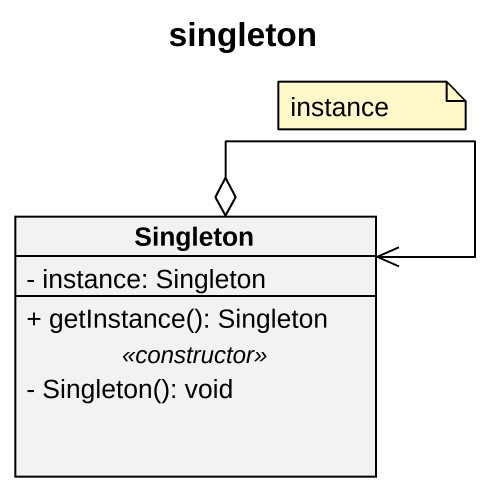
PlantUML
@startuml
title singleton
hide circle
hide empty members
skinparam classAttributeIconSize 0
class Singleton {
  - instance: Singleton
  --
  + getInstance(): Singleton
  .. <<constructor>> ..
  - Singleton(): void
}
Singleton <--o Singleton
note as N1
  instance
end note
@enduml
